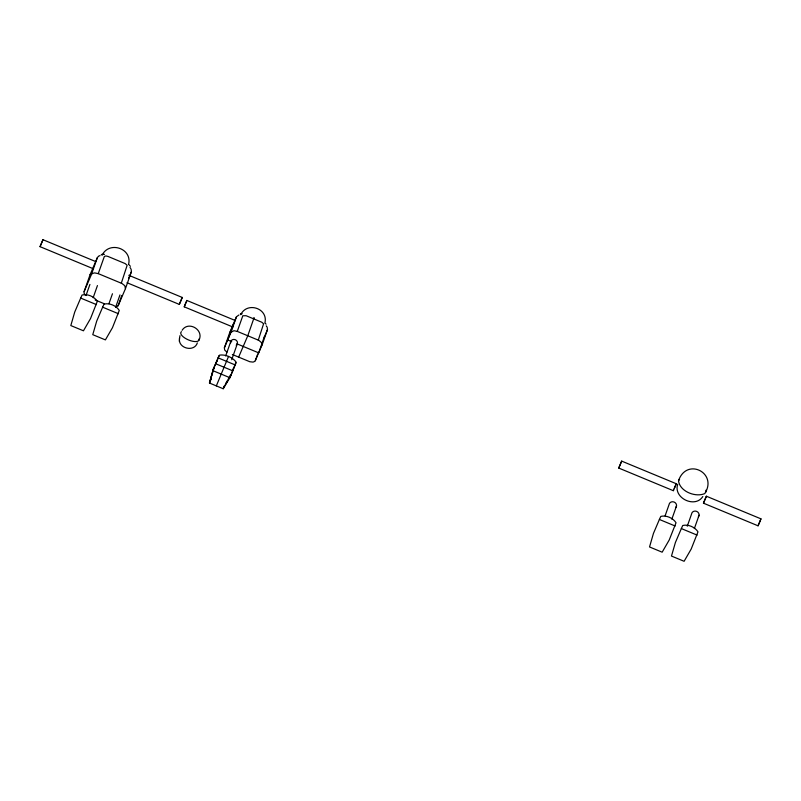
<?xml version="1.0" encoding="UTF-8"?>
<svg xmlns="http://www.w3.org/2000/svg" width="801" height="801" viewBox="0 0 801 801"><rect width="100%" height="100%" fill="white"/><g stroke="black" fill="none" stroke-linecap="round" stroke-linejoin="round"><path stroke-width="1.2" d="M197.356 342.878C194.463 351.849 180.165 348.926 179.404 340.595M179.444 339.384L179.945 335.659M179.384 341.476L179.464 338.412M128.56 264.46C132.636 248.39 109.046 240.55 102.047 255.309M264.881 323.033C268.595 308.395 247.098 301.246 240.721 314.693M678.517 480.74C679.669 491.413 695.478 497.671 704.78 493.576C718.076 472.91 686.627 457.011 678.517 480.74L679.578 479.228M705.841 492.064L705.971 490.172M677.726 484.255C672.98 497.992 695.088 508.685 702.827 496.53M254.017 317.897L247.779 335.749L238.648 357.126M115.584 307.334L118.147 305.752L125.447 288.65L131.424 271.679L131.054 269.016M236.916 343.819L258.723 352.871L264.28 336.861M232.35 354.513L249.822 361.732L253.056 362.102L254.908 361.341L262.047 345.071L267.494 329.611L267.154 327.178M213.547 368.43L209.482 383.048L213.547 368.43L219.514 355.123C225.481 354.232 232.38 357.236 236.055 361.982L229.907 377.712L223.189 388.735L209.482 383.048L214.087 367.839M199.028 340.065C204.205 329.772 188.315 320.5 182.117 330.272M98.623 256.16L97.382 257.572L90.082 274.683L84.105 291.644L84.005 293.036L85.176 295.058M125.447 288.65L124.796 285.727L122.022 283.514L98.253 273.632L94.638 272.901L92.345 273.491L91.404 274.533L84.105 291.644M238.938 314.983L236.475 316.755L229.827 332.345L224.38 347.804L224.66 349.997L226.893 352.14M262.047 345.071L261.767 342.878L258.923 340.395L237.266 331.394L233.972 330.723L231.028 332.215L224.38 347.804M232.851 326.998L184.25 306.843L185.331 303.99L186.873 300.455L235.474 320.61M186.893 300.485L184.25 306.843M93.487 268.826L40.05 246.668L42.964 239.709L95.269 261.396M42.964 239.709L40.05 246.668M80.691 298.082L82.072 295.018C87.539 293.607 94.338 296.6 97.322 301.336L90.523 318.578L83.454 330.803L70.818 325.566L74.733 312.03L80.691 298.082L96.48 304.62M91.404 274.533L97.382 257.572M85.997 295.549L89.922 284.415M98.253 273.632L104.34 256.48L105.852 255.93L107.975 256.43L125.206 263.599L127.149 265.281L121.311 283.184M93.156 297.742L97.442 285.567M102.638 307.183L104.03 304.12C109.497 302.708 116.285 305.702 119.279 310.438L112.47 327.679L105.402 339.894L92.766 334.668L96.691 321.131L102.638 307.183L118.428 313.722M108.946 303.719L112.46 293.757M115.664 307.163L119.97 294.918M118.147 305.752L121.732 295.579M127.029 282.733L179.324 304.41L182.248 297.451L128.801 275.294M182.248 297.451L179.324 304.41M236.095 362.813L229.907 377.712L212.786 370.613L218.973 355.714M231.028 332.215L236.475 316.755M225.682 355.934L230.838 341.306M228.505 356.515L216.34 385.892M237.266 331.394L242.813 315.764L246.127 315.724L261.827 322.252L263.599 323.784L258.282 340.105M231.709 359.719L237.256 343.969M255.399 360.66L257.732 354.042M618.752 468.064L621.676 461.106L676.254 483.724L674.662 487.759L673.331 490.693L618.752 468.064L621.676 461.106M659.393 519.469L660.785 516.405C666.252 515.003 673.05 517.997 676.034 522.733L669.236 539.964L662.157 552.189L649.531 546.953L653.446 533.426L659.393 519.469L675.183 526.017M673.331 490.693L673.591 489.952M665.1 515.834L669.025 504.69A3.815 3.494 19.4 0 1 674.152 502.057A3.815 3.494 19.4 0 1 675.824 507.514M671.859 519.138L676.535 505.852M681.351 528.57L682.732 525.506C688.199 524.104 694.998 527.098 697.981 531.834L691.183 549.065L684.104 561.291L671.478 556.054L675.393 542.527L681.351 528.57L697.13 535.118M687.268 526.217L691.553 514.042A3.815 3.494 19.4 0 1 696.69 511.398A3.815 3.494 19.4 0 1 698.362 516.855M694.367 528.56L699.073 515.193M703.458 503.178L706.372 496.219L760.95 518.848L759.358 522.883L758.036 525.806L703.458 503.178L706.372 496.219M758.036 525.806L760.95 518.848M224.27 385.952L223.189 388.735L230.628 374.698M674.182 488.47L676.254 483.724M128.5 278.528L131.424 271.679M264.17 337.411L267.494 329.611M253.687 318.518L253.997 317.887M90.082 274.683L90.773 273.662M233.401 324.055L227.704 340.004L231.709 341.667M229.827 332.345L230.948 331.053M225.552 383.869L227.474 380.745M228.756 378.653L230.678 375.529M210.573 380.275L211.164 379.464M217.011 360.991L215.699 363.764L232.831 370.863L233.552 367.849M99.294 255.849L100.085 255.619M101.266 254.508L104.49 254.338M240.39 313.882L242.182 313.762M95.159 299.964L104.38 303.789M218.202 357.897L235.334 364.996M265.341 323.364L266.102 324.155M129.071 264.821L130.403 266.322M266.222 325.837L266.743 326.518M130.022 267.544L130.603 268.275M199.059 338.973A9.862 3.925 23.1 0 1 188.615 339.994A9.862 3.925 23.1 0 1 181.457 331.684M230.638 342.948A3.474 3.184 19.4 0 1 235.294 339.704A3.474 3.184 19.4 0 1 236.195 345.251"/></g></svg>
